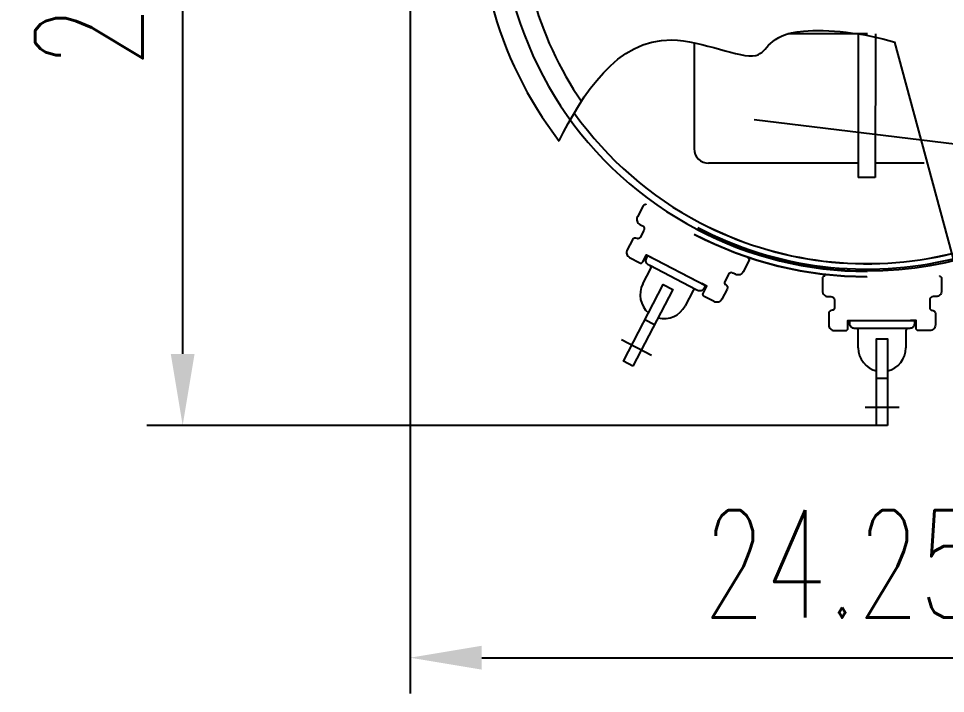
# Model space of a CAD drawing. Extents: x 4438 to 384502, y -178203 to -21188.
# Drawn here: x 374172.2 to 374560.8, y -173815 to -173532 of the extents above; entities that cross this region are included whole.
import ezdxf

# ---------------------------------------------------------------- set-up
doc = ezdxf.new("R2010")
doc.units = 0
doc.header["$LTSCALE"] = 8
doc.header["$MEASUREMENT"] = 0
doc.linetypes.add('ACAD_ISO04W100', pattern=[30, 24, -3, 0, -3])
doc.layers.get('0').update_dxf_attribs({"linetype": 'CONTINUOUS'})
doc.layers.get('DEFPOINTS').update_dxf_attribs({"linetype": 'CONTINUOUS'})
doc.layers.add('CEN', color=1, linetype='ACAD_ISO04W100')
doc.layers.add('PL', color=5, linetype='CONTINUOUS')
doc.styles.add('DFT', font='simplex', dxfattribs={"width": 0.67, "bigfont": 'dft'})
doc.dimstyles.new('INTE$0', dxfattribs={"dimscale": 5, "dimtxt": 4, "dimasz": 3, "dimexe": 3, "dimexo": 0, "dimgap": 1, "dimtad": 1, "dimdec": 3, "dimdsep": 46, "dimtxsty": 'DFT', "dimcen": 0, "dimclrd": 3, "dimclre": 3, "dimclrt": 6, "dimadec": 0, "dimazin": 0, "dimtfac": 1, "dimtdec": 3, "dimtix": 1, "dimtmove": 1, "dimatfit": 0, "dimfxl": 0, "dimtolj": 1, "dimtzin": 0, "dimarcsym": 0})

# ---------------------------------------------------------------- blocks, each defined once
blk = doc.blocks.new('*D72')
at = {"color": 3, "lineweight": -2}
for p, q in [((374508.81, -173265.48), (374226.01, -173265.48)), ((374241.01, -173295.48), (374241.01, -173672.63)), ((374531.99, -173702.63), (374226.01, -173702.63))]:
    blk.add_line(p, q, dxfattribs=at)
at = {"color": 3}
for points in [[(374246.01, -173295.48), (374236.01, -173295.48), (374241.01, -173265.48)], [(374236.01, -173672.63), (374246.01, -173672.63), (374241.01, -173702.63)]]:
    blk.add_solid(points, dxfattribs=at)
at = {"layer": 'DEFPOINTS', "color": 0}
for p in [(374508.81, -173265.48), (374241.01, -173702.63), (374531.99, -173702.63)]:
    blk.add_point(p, dxfattribs=at)
at = {"color": 6, "insert": (374201.73, -173484.05), "char_height": 45, "attachment_point": 5, "rotation": 90, "style": 'DFT'}
blk.add_mtext('\\A1;27.99"', dxfattribs=at)
blk = doc.blocks.new('*D73')
at = {"color": 3, "lineweight": -2}
for p, q in [((374336.4, -173489.88), (374336.4, -173815.02)), ((374719.27, -173492.02), (374719.27, -173815.02)), ((374366.4, -173800.02), (374689.27, -173800.02))]:
    blk.add_line(p, q, dxfattribs=at)
at = {"color": 3}
for points in [[(374366.4, -173795.02), (374366.4, -173805.02), (374336.4, -173800.02)], [(374689.27, -173805.02), (374689.27, -173795.02), (374719.27, -173800.02)]]:
    blk.add_solid(points, dxfattribs=at)
at = {"layer": 'DEFPOINTS', "color": 0}
for p in [(374336.4, -173489.88), (374719.27, -173492.02), (374719.27, -173800.02)]:
    blk.add_point(p, dxfattribs=at)
at = {"color": 6, "insert": (374527.84, -173760.73), "char_height": 45, "attachment_point": 5, "style": 'DFT'}
blk.add_mtext('\\A1;24.25"', dxfattribs=at)

msp = doc.modelspace()

# ---------------------------------------------------------------- linework, layer by layer
at = {"color": 1}
msp.add_line((374828.426, -173616.52), (374480.589, -173574.497), dxfattribs=at)
msp.add_line((374828.426, -173616.52), (374480.589, -173574.497), dxfattribs=at)
at = {"layer": 'CEN', "ltscale": 0.5}
for p, q in [((374437.617, -173673.357), (374424.959, -173666.768)), ((374437.628, -173673.336), (374424.97, -173666.747)), ((374541.386, -173695.057), (374527.116, -173695.057)), ((374541.386, -173695.057), (374527.116, -173695.057))]:
    msp.add_line(p, q, dxfattribs=at)
at = {"layer": 'PL', "color": 7, "ltscale": 0.5}
for p, q in [((374528.178, -173538.455), (374494.74, -173538.455)), ((374524.214, -173538.455), (374524.203, -173598.713)), ((374531.445, -173538.455), (374531.434, -173598.713)), ((374455.519, -173542.187), (374455.511, -173586.661)), ((374566.792, -173642.199), (374539.554, -173541.929)), ((374524.204, -173592.688), (374461.536, -173592.688)), ((374524.204, -173592.688), (374461.536, -173592.688)), ((374551.917, -173592.688), (374531.435, -173592.688)), ((374551.917, -173592.688), (374531.435, -173592.688)), ((374531.434, -173598.713), (374524.203, -173598.713))]:
    msp.add_line(p, q, dxfattribs=at)
at = {"layer": 'PL', "ltscale": 0.5}
for p, q in [((374456.307, -173645.71), (374436.885, -173635.6)), ((374438.865, -173660.403), (374434.854, -173658.315)), ((374545.199, -173661.928), (374523.303, -173661.928)), ((374536.512, -173683.014), (374531.99, -173683.014))]:
    msp.add_line(p, q, dxfattribs=at)
for points in [[(374435.385, -173610.134), (374435.385, -173610.134, 0.4142136), (374434.101, -173610.538), (374431.683, -173615.183, 0.4142136), (374432.695, -173618.393), (374433.751, -173618.942, -0.4142136), (374434.358, -173620.868), (374432.82, -173623.824, -0.4142136), (374431.536, -173624.229), (374431.536, -173624.229, 0.4142136), (374429.61, -173624.836), (374427.412, -173629.058, 0.4142136), (374428.424, -173632.268), (374432.646, -173634.466, 0.4142136), (374433.93, -173634.061), (374435.468, -173631.106), (374437.58, -173632.205)], [(374433.971, -173643.259), (374437.29, -173636.884, 0.4142136), (374436.885, -173635.6), (374436.252, -173635.27, -0.4142136), (374435.442, -173632.702), (374436.102, -173631.436), (374460.168, -173643.964), (374459.509, -173645.23, -0.4142136), (374456.941, -173646.04), (374456.307, -173645.71, 0.4142136), (374455.023, -173646.115), (374451.705, -173652.491)], [(374478.029, -173632.333), (374478.029, -173632.333, -0.4142136), (374478.434, -173633.617), (374476.016, -173638.261, -0.4142136), (374472.806, -173639.273), (374471.75, -173638.724, 0.4142136), (374469.824, -173639.331), (374468.286, -173642.286, 0.4142136), (374468.691, -173643.571), (374468.691, -173643.571, -0.4142136), (374469.298, -173645.497), (374467.1, -173649.719, -0.4142136), (374463.89, -173650.731), (374459.668, -173648.533, -0.4142136), (374459.263, -173647.249), (374460.801, -173644.293), (374458.69, -173643.194)], [(374510.213, -173640.032), (374510.213, -173640.032, 0.4142136), (374509.261, -173640.984), (374509.261, -173646.22, 0.4142136), (374511.641, -173648.6), (374512.831, -173648.6, -0.4142136), (374514.259, -173650.028), (374514.259, -173653.36, -0.4142136), (374513.307, -173654.312), (374513.307, -173654.312, 0.4142136), (374511.879, -173655.74), (374511.879, -173660.5, 0.4142136), (374514.259, -173662.88), (374519.019, -173662.88, 0.4142136), (374519.971, -173661.928), (374519.971, -173658.596), (374522.351, -173658.596)], [(374558.289, -173640.032), (374558.289, -173640.032, -0.4142136), (374559.241, -173640.984), (374559.241, -173646.22, -0.4142136), (374556.861, -173648.6), (374555.671, -173648.6, 0.4142136), (374554.243, -173650.028), (374554.243, -173653.36, 0.4142136), (374555.195, -173654.312), (374555.195, -173654.312, -0.4142136), (374556.623, -173655.74), (374556.623, -173660.5, -0.4142136), (374554.243, -173662.88), (374549.483, -173662.88, -0.4142136), (374548.531, -173661.928), (374548.531, -173658.596), (374546.151, -173658.596)], [(374524.255, -173670.067), (374524.255, -173662.88, 0.4142136), (374523.303, -173661.928), (374522.589, -173661.928, -0.4142136), (374520.685, -173660.024), (374520.685, -173658.596), (374547.817, -173658.596), (374547.817, -173660.024, -0.4142136), (374545.913, -173661.928), (374545.199, -173661.928, 0.4142136), (374544.247, -173662.88), (374544.247, -173670.067)]]:
    msp.add_lwpolyline(points, format="xyb", dxfattribs=at)
for points in [[(374439.268, -173633.084), (374457.002, -173642.315)], [(374524.255, -173658.596), (374544.247, -173658.596)]]:
    msp.add_lwpolyline(points, dxfattribs=at)
for points in [[(374429.799, -173677.82), (374425.788, -173675.732), (374442.547, -173643.538), (374446.558, -173645.626)], [(374536.512, -173702.626), (374531.99, -173702.626), (374531.99, -173666.354), (374536.512, -173666.354)]]:
    msp.add_lwpolyline(points, close=True, dxfattribs=at)
at = {"layer": 'PL', "color": 7, "ltscale": 0.5}
for centre, radius, start, end in [((374527.882, -173484.222), 153.659, 270, 65.70221), ((374527.882, -173484.222), 162.698, 126.28314, 217.56439), ((374527.882, -173484.222), 153.659, 126.18886, 242.37902), ((374527.985, -173484.354), 145.355, 175.36039, 214.6502), ((374527.882, -173484.222), 150.646, 215.57758, 242.37902), ((374461.536, -173586.662), 6.026, 179.98911, 270), ((374461.536, -173586.662), 6.026, 179.98911, 270), ((374527.882, -173484.222), 150.646, 242.37902, 283.72795), ((374527.885, -173484.158), 150.646, 242.37902, 283.72795), ((374527.882, -173484.222), 153.659, 242.37902, 270), ((374527.885, -173484.158), 153.659, 242.37902, 270), ((374527.972, -173484.373), 153.659, 242.37902, 270), ((374527.976, -173484.309), 153.659, 242.37902, 270)]:
    msp.add_arc(centre, radius, start, end, dxfattribs=at)
at = {"layer": 'PL', "ltscale": 0.5}
for centre, radius, start, end in [((374527.887, -173484.101), 153, 242.37902, 283.72795), ((374527.887, -173484.101), 156.06, 242.37902, 270), ((374527.979, -173484.254), 156.06, 242.37902, 270), ((374442.838, -173647.875), 9.996, 152.5, 229.42711), ((374442.838, -173647.875), 9.996, 255.57289, 332.5), ((374534.251, -173670.067), 9.996, 180, 256.92711), ((374534.251, -173670.067), 9.996, 283.07289, 0)]:
    msp.add_arc(centre, radius, start, end, dxfattribs=at)
at = {"layer": 'PL', "color": 7, "ltscale": 0.5}
msp.add_open_spline([(374398.87, -173583.352), (374408.491, -173564.101), (374431.125, -173527.321), (374487.705, -173555.474), (374485.312, -173533.961), (374526.791, -173537.945), (374539.554, -173541.929)], degree=3, knots=[24.9756026, 24.9756026, 24.9756026, 24.9756026, 154.0581954, 226.7476827, 286.4813494, 323.326287, 323.326287, 323.326287, 323.326287], dxfattribs=at)

# ---------------------------------------------------------------- dimensions: what is measured, and where the dimension line sits
at = {"color": 1}
dim = msp.add_linear_dim(base=(374241.013, -173702.626), p1=(374508.814, -173265.484), p2=(374531.99, -173702.626), angle=90, text='27.99"', dimstyle='INTE$0', override={"dimtxt": 9, "dimasz": 6, "dimgap": 2.5, "dimdec": 2, "dimtdec": 2}, dxfattribs=at)
dim.commit()
dim.dimension.update_dxf_attribs({"geometry": '*D72', "text_midpoint": (374201.727, -173484.055)})
dim = msp.add_linear_dim(base=(374719.272, -173800.018), p1=(374336.405, -173489.876), p2=(374719.272, -173492.017), text='24.25"', dimstyle='INTE$0', override={"dimtxt": 9, "dimasz": 6, "dimgap": 2.5, "dimdec": 2, "dimtdec": 2}, dxfattribs=at)
dim.commit()
dim.dimension.update_dxf_attribs({"geometry": '*D73', "text_midpoint": (374527.838, -173760.732)})

doc.saveas('drawing.dxf')
